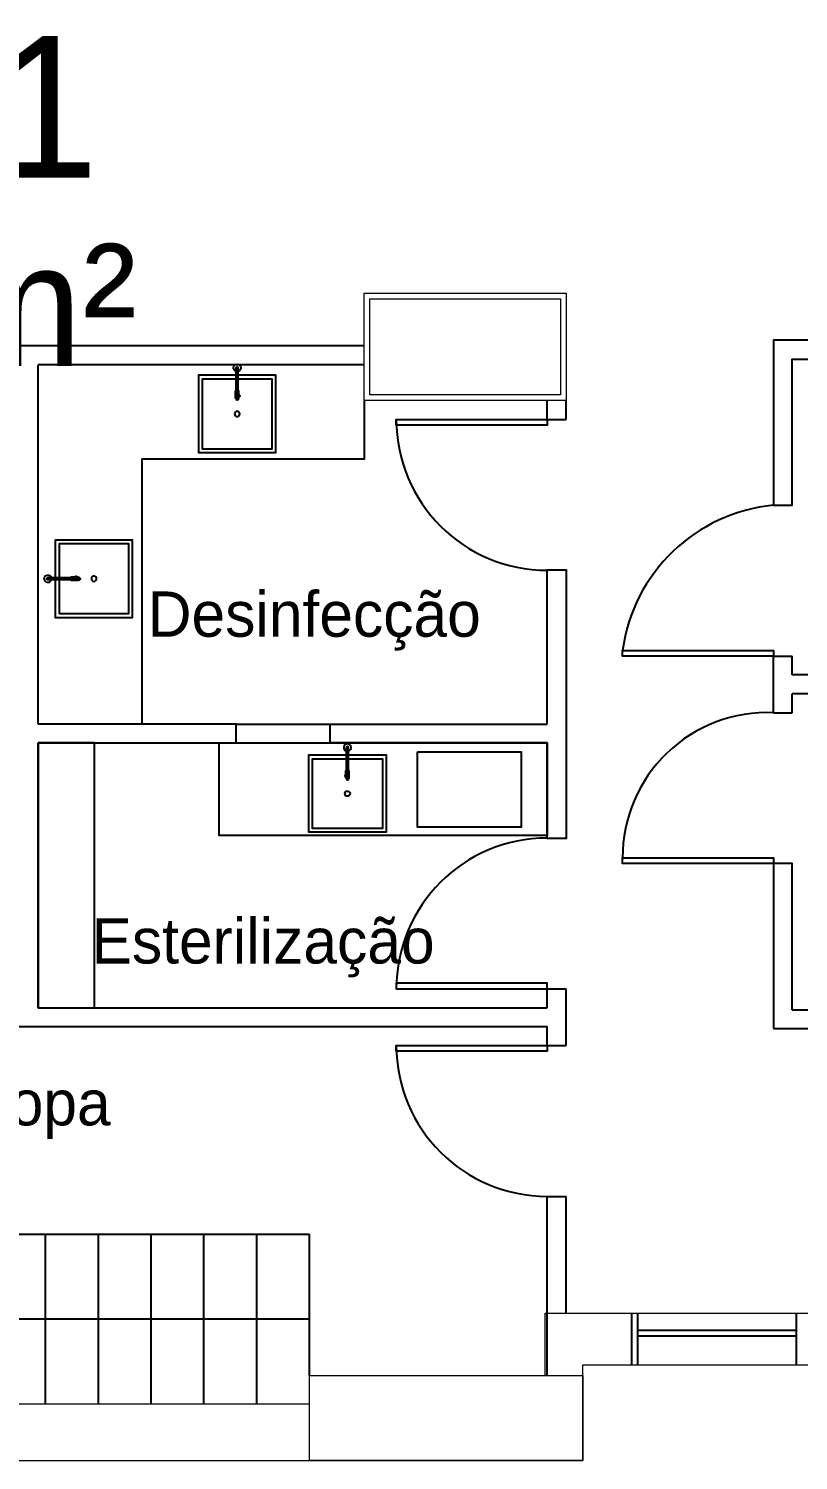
# Model space of a CAD drawing. Extents: x 741 to 1339, y 725 to 848.
# Drawn here: x 1107.76 to 1111.85, y 782.76 to 790.35 of the extents above; entities that cross this region are included whole.
import ezdxf

# ---------------------------------------------------------------- set-up
doc = ezdxf.new("R2010")
doc.units = 0
doc.header["$MEASUREMENT"] = 0
doc.layers.get('0').update_dxf_attribs({"linetype": 'CONTINUOUS'})
for name, color, linetype in [('5', 5, 'CONTINUOUS'), ('Lay Out', 31, 'CONTINUOUS'), ('PAREDES', 7, 'CONTINUOUS'), ('Prancha', 7, 'CONTINUOUS'), ('Textos', 7, 'CONTINUOUS')]:
    doc.layers.add(name, color=color, linetype=linetype)
doc.styles.add('PADRAO MK', font='AVGARDN.TTF')
doc.dimstyles.new('mk50', dxfattribs={"dimtxt": 0.1, "dimasz": 0.2, "dimexe": 0.05, "dimexo": 0.1, "dimgap": 0.03, "dimtad": 1, "dimdec": 1, "dimlfac": 100, "dimzin": 12, "dimdsep": 46, "dimtxsty": 'PADRAO MK', "dimblk": 'DOTSMALL', "dimcen": 0.2, "dimdle": 0.1, "dimclrd": 44, "dimclre": 44, "dimclrt": 1, "dimaunit": 1, "dimadec": 3, "dimazin": 3, "dimtfac": 1, "dimtdec": 1, "dimtofl": 0, "dimtmove": 2, "dimatfit": 3, "dimldrblk": 'OPEN90', "dimfxl": 1, "dimtolj": 1, "dimtzin": 1, "dimarcsym": 0})

# ---------------------------------------------------------------- blocks, each defined once
blk = doc.blocks.new('_DOTSMALL')
at = {"color": 0, "linetype": 'ByBlock', "const_width": 0.5}
blk.add_lwpolyline([(-0.0625, 0, 1), (0.0625, 0, 1)], format="xyb", close=True, dxfattribs=at)
blk = doc.blocks.new('_Open90')
at = {"color": 0, "linetype": 'ByBlock', "lineweight": -2}
for p, q in [((-0.5, 0.5), (0, 0)), ((0, 0), (-1, 0)), ((0, 0), (-0.5, -0.5))]:
    blk.add_line(p, q, dxfattribs=at)
blk = doc.blocks.new('torneira 00')
at = {"layer": 'Lay Out'}
for p, q in [((-0.0049, -0.1393), (-0.0049, -0.0199)), ((-0.0033, -0.1387), (-0.0033, -0.0163)), ((0, -0.1381), (0, -0.0149)), ((0.0037, -0.1386), (0.0037, -0.0165)), ((0.0051, -0.1391), (0.0051, -0.0199)), ((-0.0018, -0.1501), (-0.0136, -0.1708)), ((0, -0.151), (-0.0118, -0.1717)), ((-0.0086, -0.1621), (-0.0086, -0.1418)), ((-0.0074, -0.1823), (-0.0074, -0.1426)), ((-0.0048, -0.1838), (-0.0048, -0.1438)), ((-0.0001, -0.1848), (-0.0001, -0.1446)), ((0.0046, -0.1839), (0.0046, -0.1437)), ((0.0074, -0.1825), (0.0074, -0.1423)), ((0.0086, -0.1816), (0.0086, -0.1414)), ((-0.0086, -0.1814), (-0.0086, -0.1661)), ((-0.0057, -0.1834), (-0.0057, -0.19)), ((0.0058, -0.1834), (0.0058, -0.19))]:
    blk.add_line(p, q, dxfattribs=at)
for centre, radius, start, end in [((0, -0.0199), 0.0199, 284.60964, 255.53827), ((0.0001, -0.0199), 0.005, 0.24437, 179.71475), ((0.0001, -0.0897), 0.005, 0.24437, 179.71475), ((-0.0012, -0.1512), 0.00127, 11.35673, 115.57305), ((-0.0125, -0.1709), 0.00109, 176.63806, 310.29172), ((0, -0.1796), 0.0119, 241.15364, 298.84636)]:
    blk.add_arc(centre, radius, start, end, dxfattribs=at)
at = {"layer": 'Lay Out', "ltscale": 0.6}
for centre, radius, start, end in [((0.0002, -0.1507), 0.0126, 48.09351, 134.61126), ((-0.0002, -0.1308), 0.0138, 232.82607, 309.8787), ((0.0001, -0.1719), 0.0128, 227.24915, 311.41934)]:
    blk.add_arc(centre, radius, start, end, dxfattribs=at)
blk = doc.blocks.new('cuba2')
at = {"layer": 'Lay Out', "ltscale": 0.6}
for points in [[(97.8305, 4.0041), (98.0311, 4.0041), (98.0311, 3.5941), (97.6211, 3.5941), (97.6211, 4.0041), (97.8216, 4.0041)], [(97.8305, 3.9841), (98.0111, 3.9841), (98.0111, 3.6141), (97.6411, 3.6141), (97.6411, 3.9841), (97.8216, 3.9841)]]:
    blk.add_lwpolyline(points, dxfattribs=at)
blk.add_circle((97.8261, 3.7991), 0.0139, dxfattribs=at)
blk.add_blockref('torneira 00', (97.8261, 4.0635), dxfattribs=at)
blk = doc.blocks.new('Layout')
at = {"layer": 'Lay Out', "ltscale": 0.6}
blk.add_lwpolyline([(1163.806, 503.6258), (1163.806, 503.3151), (1162.626, 503.3151), (1162.6261, 501.9101)], dxfattribs=at)
for points in [[(1162.076, 501.8104), (1162.076, 500.4054), (1162.376, 500.4054), (1162.376, 501.8104)], [(1164.776, 501.3185), (1163.036, 501.3185), (1163.036, 501.8104), (1164.776, 501.8104)], [(1164.0877, 501.7635), (1164.6377, 501.7635), (1164.6377, 501.3635), (1164.0877, 501.3635)]]:
    blk.add_lwpolyline(points, close=True, dxfattribs=at)
at = {"layer": 'Lay Out', "ltscale": 0.6, "xscale": -1}
blk.add_blockref('cuba2', (1260.9581, 499.7555), dxfattribs=at)
at = {"layer": 'Lay Out', "ltscale": 0.6, "xscale": -1.000000000000004, "rotation": 90}
blk.add_blockref('cuba2', (1166.1716, 600.5069), dxfattribs=at)
at = {"layer": 'Lay Out', "ltscale": 0.6}
blk.add_blockref('cuba2', (1065.8909, 497.742), dxfattribs=at)
blk = doc.blocks.new('Paredes internas')
at = {"layer": '5', "color": 1}
for p, q in [((1163.806, 503.9151), (1160.176, 503.9151)), ((1163.806, 503.8151), (1162.076, 503.8151)), ((1162.076, 501.9101), (1162.076, 503.8151)), ((1164.776, 503.5258), (1164.776, 503.6258)), ((1164.876, 503.5258), (1164.876, 503.6258)), ((1164.776, 503.5258), (1164.876, 503.5258)), ((1165.976, 502.2704), (1166.076, 502.2704)), ((1167.996, 502.1704), (1166.076, 502.1704)), ((1167.996, 502.0704), (1166.076, 502.0704)), ((1165.976, 501.9704), (1166.076, 501.9704)), ((1162.076, 500.4054), (1162.076, 501.8104)), ((1164.776, 500.4054), (1164.776, 500.5054)), ((1164.776, 500.5054), (1164.876, 500.5054)), ((1164.876, 500.2054), (1164.876, 500.5054)), ((1162.076, 500.4054), (1164.776, 500.4054)), ((1166.076, 500.3954), (1167.996, 500.3954)), ((1157.256, 500.3054), (1164.776, 500.3054)), ((1164.776, 500.2054), (1164.776, 500.3054)), ((1165.976, 500.2954), (1166.206, 500.2954)), ((1164.776, 500.2054), (1164.876, 500.2054)), ((1164.776, 499.4054), (1164.876, 499.4054)), ((1164.776, 498.4554), (1164.776, 499.4054)), ((1164.876, 498.7854), (1164.876, 499.4054))]:
    blk.add_line(p, q, dxfattribs=at)
for points in [[(1168.216, 503.9454), (1165.976, 503.9454), (1165.976, 503.0704), (1166.076, 503.0704), (1166.076, 503.8454), (1167.996, 503.8454)], [(1164.776, 501.9101), (1164.776, 502.7273), (1164.876, 502.7273), (1164.876, 501.3039), (1164.776, 501.3039), (1164.776, 501.8104)], [(1165.976, 501.9704), (1165.976, 502.2704)], [(1166.076, 502.1704), (1166.076, 502.2704)], [(1166.076, 501.9704), (1166.076, 502.0704)], [(1162.076, 501.8104), (1163.126, 501.8104), (1163.126, 501.9101), (1162.076, 501.9101)], [(1164.776, 501.8104), (1163.626, 501.8104), (1163.626, 501.9101), (1164.776, 501.9101)], [(1166.076, 500.3954), (1166.076, 501.1704), (1165.976, 501.1704), (1165.976, 500.2954)]]:
    blk.add_lwpolyline(points, dxfattribs=at)
for points in [[(1164.776, 503.5258), (1164.776, 503.4958), (1163.976, 503.4958), (1163.976, 503.5258)], [(1165.176, 502.3004), (1165.976, 502.3004), (1165.976, 502.2704), (1165.176, 502.2704)], [(1165.176, 501.2004), (1165.976, 501.2004), (1165.976, 501.1704), (1165.176, 501.1704)], [(1164.776, 500.5054), (1164.776, 500.5354), (1163.976, 500.5354), (1163.976, 500.5054)], [(1164.776, 500.2054), (1164.776, 500.1754), (1163.976, 500.1754), (1163.976, 500.2054)]]:
    blk.add_lwpolyline(points, close=True, dxfattribs=at)
for centre, radius, start, end in [((1164.776, 503.5258), 0.8, 180, 270), ((1166.0625, 502.18), 0.8946, 95.54857, 172.26205), ((1165.9437, 501.2035), 0.7676, 87.58323, 180.22739), ((1164.776, 500.5054), 0.8, 90, 180), ((1164.776, 500.2054), 0.8, 180, 270)]:
    blk.add_arc(centre, radius, start, end, dxfattribs=at)
at = {"layer": 'Lay Out'}
for p, q in [((1163.126, 501.9101), (1163.626, 501.9101)), ((1163.126, 501.8104), (1163.626, 501.8104))]:
    blk.add_line(p, q, dxfattribs=at)
at = {"layer": 'PAREDES', "color": 7, "lineweight": 0}
blk.add_lwpolyline([(1163.806, 504.1958), (1164.876, 504.1958), (1164.876, 503.6258), (1163.806, 503.6258), (1163.806, 504.1958)], dxfattribs=at)
blk.add_lwpolyline([(1163.836, 504.1658), (1164.846, 504.1658), (1164.846, 503.6558), (1163.836, 503.6558)], close=True, dxfattribs=at)

msp = doc.modelspace()

# ---------------------------------------------------------------- linework, layer by layer
at = {"layer": '5', "color": 1}
for p, q in [((1110.9633, 783.268), (1110.9633, 783.542)), ((1110.9933, 783.542), (1110.9933, 783.268)), ((1111.8333, 783.542), (1111.8333, 783.268)), ((1111.8333, 783.451), (1110.9933, 783.451)), ((1111.8333, 783.421), (1110.9933, 783.421))]:
    msp.add_line(p, q, dxfattribs=at)
at = {"layer": 'PAREDES', "color": 2}
for p, q in [((1107.8533, 783.062), (1107.8533, 783.962)), ((1108.1333, 783.062), (1108.1333, 783.962)), ((1108.4133, 783.062), (1108.4133, 783.962)), ((1108.6933, 783.062), (1108.6933, 783.962)), ((1108.9733, 783.062), (1108.9733, 783.962)), ((1109.2533, 783.212), (1109.2533, 783.962))]:
    msp.add_line(p, q, dxfattribs=at)
at = {"layer": 'PAREDES', "color": 7, "lineweight": 0}
msp.add_line((1110.9633, 783.542), (1110.9633, 783.268), dxfattribs=at)
for points in [[(1101.0533, 784.667), (1100.9033, 784.667), (1100.9033, 782.762), (1110.7033, 782.762), (1110.7033, 782.762), (1110.7033, 782.762), (1110.7033, 782.762), (1110.7033, 782.762), (1110.7033, 783.268), (1113.2933, 783.268)], [(1102.9933, 783.242), (1102.9933, 782.962), (1105.5533, 782.962), (1105.5533, 783.062), (1109.2533, 783.062), (1109.2533, 783.212), (1110.5033, 783.212), (1110.5033, 783.542), (1113.4933, 783.542)]]:
    msp.add_lwpolyline(points, dxfattribs=at)
at = {"layer": 'PAREDES', "color": 2}
msp.add_lwpolyline([(1104.9133, 783.962), (1109.2533, 783.962)], dxfattribs=at)
at = {"layer": 'PAREDES', "color": 7, "lineweight": 0}
msp.add_lwpolyline([(1109.2533, 783.212), (1110.7033, 783.212), (1110.7033, 782.762), (1109.2533, 782.762)], close=True, dxfattribs=at)

# ---------------------------------------------------------------- block references
for name in ['Layout', 'Paredes internas']:
    msp.add_blockref(name, (-54.2627, 284.7565), dxfattribs=at)

# ---------------------------------------------------------------- texts
at = {"layer": 'Textos', "color": 2, "style": 'PADRAO MK'}
for s, height, p in [('042/041', 0.75, (1104.5091, 789.5645)), ('99,50m²', 0.65, (1105.1488, 788.5645))]:
    msp.add_text(s, height=height, dxfattribs=at).set_placement(p)
at = {"layer": 'Textos', "color": 3, "style": 'PADRAO MK'}
for s, p in [('Desinfecção', (1108.3954, 787.1298)), ('Esterilização', (1108.097, 785.3968)), ('Copa', (1107.431, 784.5384))]:
    msp.add_text(s, height=0.24, dxfattribs=at).set_placement(p)

# ---------------------------------------------------------------- leaders
at = {"layer": 'Prancha'}
msp.add_leader([(1105.8933, 783.512), (1109.2533, 783.512)], dimstyle='mk50', dxfattribs=at)

doc.saveas('drawing.dxf')
